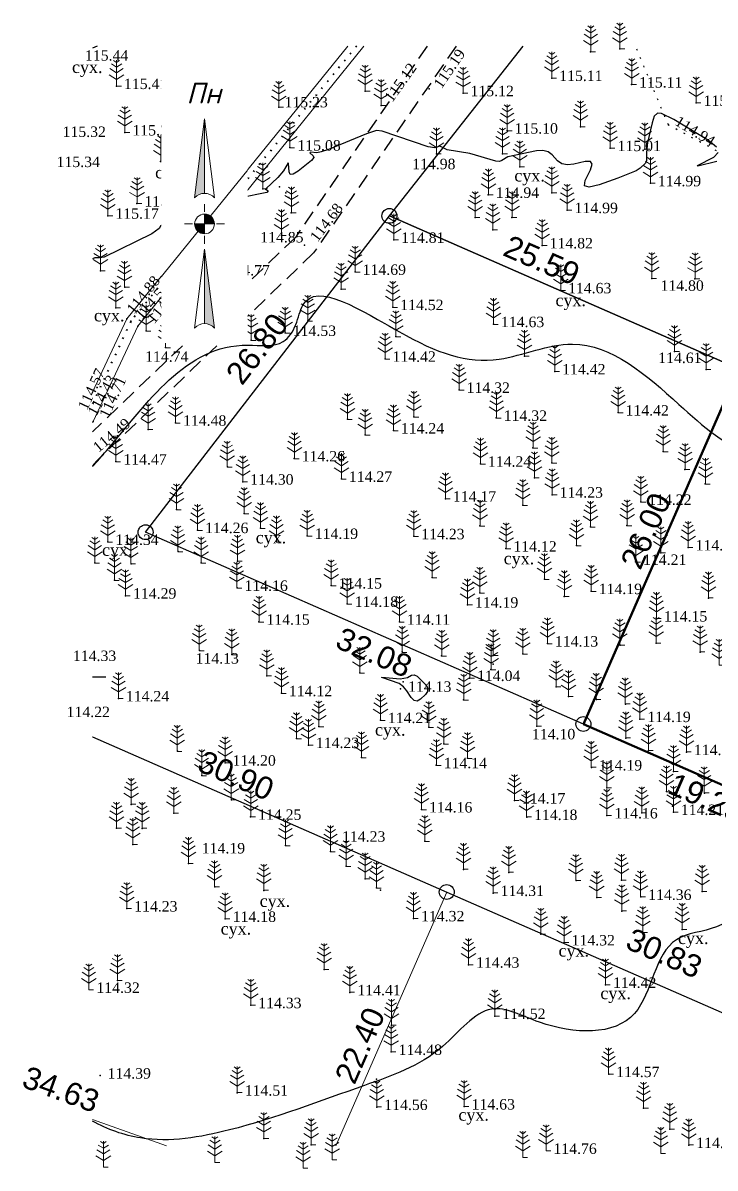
# Model space of a CAD drawing. Header units: millimetres. Extents: x 5405595.9 to 5405685.3, y 5524916.8 to 5524994.
# Drawn here: x 5405595.9 to 5405642.4, y 5524917 to 5524993.9 of the extents above; entities that cross this region are included whole.
import ezdxf
from ezdxf.enums import TextEntityAlignment as Align

# ---------------------------------------------------------------- set-up
doc = ezdxf.new("R2010")
doc.units = ezdxf.units.MM
doc.set_wipeout_variables(frame=1)
doc.linetypes.add('DASHEDX2', pattern=[1.5, 1, -0.5])
doc.linetypes.add('HIDDEN', pattern=[0.5, 0, -0.5])
for name, color, linetype, lineweight in [('#Лист (текст_ПН)', 250, 'Continuous', 0), ('#Штамп', 250, 'Continuous', 0), ('11900000', 1, 'Continuous', 30), ('Контур', 7, 'HIDDEN', 30), ('рельеф', 7, 'Continuous', 0), ('ТОЧКИ', 7, 'Continuous', 30)]:
    doc.layers.add(name, color=color, linetype=linetype, lineweight=lineweight)
for name, color, linetype in [('горизонтали', 42, 'Continuous'), ('дороги', 7, 'Continuous'), ('Ділянки_Межі', 10, 'Continuous'), ('надписи', 7, 'Continuous'), ('отметки', 7, 'Continuous'), ('промеры', 185, 'Continuous'), ('Растительность', 7, 'Continuous')]:
    doc.layers.add(name, color=color, linetype=linetype)
doc.styles.get("Standard").update_dxf_attribs({"font": 'arial.ttf'})
doc.styles.add('times', font='times.ttf')
doc.styles.add('Мой_Топо', font='isocpeui.ttf')
doc.linetypes.add('канава 0', pattern='A,0.9,0,["|",Standard,S=0.25,R=0,X=0,Y=0],0.1', length=1)

# ---------------------------------------------------------------- blocks, each defined once
blk = doc.blocks.new('A$C51FE15A3')
at = {"layer": 'Растительность', "color": 94, "lineweight": 0}
for points in [[(-0.201, 1.726), (0, 1.584), (0.201, 1.726)], [(0, 1.75), (0, 0), (0.319, 0)], [(-0.447, 1.172), (0, 0.895), (0.447, 1.172)], [(-0.343, 1.489), (0, 1.267), (0.343, 1.489)], [(-0.493, 0.753), (0, 0.444), (0.493, 0.753)]]:
    blk.add_lwpolyline(points, dxfattribs=at)
blk = doc.blocks.new('*U5')
at = {"color": 0}
for points in [[(-0.113, 0), (-0.109, -0.029), (-0.097, -0.056)], [(-0.113, 0), (-0.097, -0.056), (0, 0)], [(-0.097, -0.056), (0, -0.113), (0, 0)], [(-0.097, -0.056), (-0.08, -0.08), (-0.056, -0.097)], [(-0.097, -0.056), (-0.056, -0.097), (0, -0.113)], [(-0.056, -0.097), (-0.029, -0.109), (0, -0.113)]]:
    blk.add_solid(points, dxfattribs=at)
blk = doc.blocks.new('*U6')
at = {"color": 0}
for points in [[(0, 0), (0.097, 0.056), (0, 0.113)], [(0.097, 0.056), (0.029, 0.109), (0, 0.113)], [(0, 0), (0.113, 0), (0.097, 0.056)], [(0.097, 0.056), (0.056, 0.097), (0.029, 0.109)], [(0.097, 0.056), (0.08, 0.08), (0.056, 0.097)], [(0.113, 0), (0.109, 0.029), (0.097, 0.056)]]:
    blk.add_solid(points, dxfattribs=at)
blk = doc.blocks.new('*U7')
at = {"color": 0}
for points in [[(0, -1.136), (0.021, -1.138), (0, -0.288)], [(0.021, -1.138), (0.042, -1.142), (0, -0.288)], [(0.042, -1.142), (0.062, -1.15), (0, -0.288)], [(0.062, -1.15), (0.081, -1.16), (0, -0.288)], [(0.081, -1.16), (0.098, -1.173), (0, -0.288)], [(0.098, -1.173), (0.113, -1.188), (0, -0.288)]]:
    blk.add_solid(points, dxfattribs=at)
blk = doc.blocks.new('*U8')
at = {"color": 0}
for points in [[(-0.113, 0.297), (-0.098, 0.312), (0, 1.197)], [(-0.098, 0.312), (-0.081, 0.325), (0, 1.197)], [(-0.081, 0.325), (-0.062, 0.335), (0, 1.197)], [(-0.062, 0.335), (-0.042, 0.343), (0, 1.197)], [(-0.042, 0.343), (-0.021, 0.347), (0, 1.197)], [(-0.021, 0.347), (0, 0.349), (0, 1.197)]]:
    blk.add_solid(points, dxfattribs=at)
blk = doc.blocks.new('#Північ')
at = {"color": 7}
blk.add_wipeout([(-2.901, 10.635), (2.901, 10.635), (2.901, -7.981), (-2.901, -7.981)], dxfattribs=at).dxf.layer = '#Лист (текст_ПН)'
at = {"layer": '#Лист (текст_ПН)'}
for p, q in [((-0.663, 1.748), (0, 7.043)), ((0, 7.043), (0, 2.052)), ((0, 7.043), (0.663, 1.748)), ((0, 1.337), (0, 0.807)), ((-1.337, 0), (-0.807, 0)), ((-0.662, 0), (0.662, 0)), ((0, 0.662), (0, -0.662)), ((1.337, 0), (0.807, 0)), ((0, -1.337), (0, -0.807)), ((-0.663, -6.99), (0, -1.695)), ((0, -1.695), (0.663, -6.99)), ((0, -1.695), (0, -6.686))]:
    blk.add_line(p, q, dxfattribs=at)
at = {"layer": '#Лист (текст_ПН)', "flags": 128}
for points in [[(0, 7.043), (-0.663, 1.748, -0.218585), (0, 2.052)], [(0, 0), (-0.662, 0, 0.414214), (0, -0.662)]]:
    blk.add_lwpolyline(points, format="xyb", close=True, dxfattribs=at)
at = {"layer": '#Лист (текст_ПН)'}
blk.add_circle((0, 0), 0.662, dxfattribs=at)
for centre in [(0, 1.178), (0, -7.56)]:
    blk.add_arc(centre, 0.874, 40.67981, 139.32019, dxfattribs=at)
at = {"layer": '#Лист (текст_ПН)', "xscale": 5.883850111352785, "yscale": 5.883850111352785, "zscale": 5.883850111352785}
for name in ['*U8', '*U5', '*U6', '*U7']:
    blk.add_blockref(name, (0, 0), dxfattribs=at)
at = {"layer": '#Лист (текст_ПН)', "style": 'Мой_Топо'}
blk.add_text('Пн', height=1.4, dxfattribs=at).set_placement((-1.217, 8.077))

msp = doc.modelspace()

# ---------------------------------------------------------------- linework, layer by layer
at = {"layer": '11900000', "color": 7}
msp.add_polyline3d([(5405600.604, 5524950, 0), (5405601.5, 5524950, 0)], dxfattribs=at)
msp.add_polyline3d([(5405600.604, 5524950, 0), (5405601.5, 5524950, 0)], dxfattribs=at)
at = {"layer": 'горизонтали', "color": 32}
for points in [[(5405600.927, 5524992.289, 115.5), (5405600.604, 5524992.153, 115.5)], [(5405642.477, 5524985.512, 115), (5405641.937, 5524985.952, 115), (5405639.627, 5524987.372, 115), (5405638.797, 5524987.782, 115), (5405638.527, 5524987.802, 115), (5405638.307, 5524987.592, 115), (5405638.157, 5524987.152, 115), (5405637.857, 5524985.822, 115), (5405637.787, 5524985.162, 115), (5405637.787, 5524984.632, 115), (5405637.717, 5524984.452, 115), (5405637.357, 5524984.102, 115), (5405637.087, 5524983.932, 115), (5405635.857, 5524983.442, 115), (5405634.597, 5524982.992, 115), (5405633.927, 5524982.822, 115), (5405633.627, 5524982.912, 115), (5405633.677, 5524983.272, 115), (5405634.037, 5524983.992, 115), (5405634.147, 5524984.382, 115), (5405634.017, 5524984.562, 115), (5405633.657, 5524984.552, 115), (5405632.917, 5524984.372, 115), (5405632.477, 5524984.322, 115), (5405632.107, 5524984.402, 115), (5405631.817, 5524984.602, 115), (5405631.457, 5524985.002, 115), (5405631.177, 5524985.212, 115), (5405630.817, 5524985.292, 115), (5405630.397, 5524985.262, 115), (5405628.477, 5524984.862, 115), (5405628.077, 5524984.612, 115), (5405627.927, 5524984.562, 115), (5405627.667, 5524984.582, 115), (5405625.917, 5524985.082, 115), (5405624.407, 5524985.342, 115), (5405623.907, 5524985.572, 115), (5405623.587, 5524985.462, 115), (5405623.137, 5524985.532, 115), (5405620.037, 5524986.582, 115), (5405619.667, 5524986.632, 115), (5405618.997, 5524986.412, 115), (5405616.437, 5524985.352, 115), (5405615.947, 5524985.192, 115), (5405615.657, 5524985.142, 115), (5405615.227, 5524985.172, 115), (5405615.197, 5524985.132, 115), (5405615.417, 5524984.932, 115), (5405615.447, 5524984.812, 115), (5405615.307, 5524984.622, 115), (5405614.397, 5524983.912, 115), (5405614.067, 5524983.702, 115), (5405613.867, 5524983.682, 115), (5405613.797, 5524983.852, 115), (5405613.767, 5524984.422, 115), (5405613.727, 5524984.462, 115), (5405613.427, 5524983.932, 115), (5405613.047, 5524983.492, 115), (5405612.247, 5524982.732, 115), (5405612.187, 5524982.692, 115), (5405612.397, 5524982.582, 115), (5405612.307, 5524982.472, 115), (5405610.535, 5524982.118, 115)], [(5405642.507, 5524984.562, 115), (5405641.237, 5524984.232, 115), (5405641.207, 5524984.282, 115), (5405642.297, 5524984.852, 115), (5405642.597, 5524985.152, 115)], [(5405609.286, 5524981.868, 115), (5405608.257, 5524981.662, 115), (5405608.057, 5524981.552, 115), (5405607.537, 5524981.382, 115), (5405605.657, 5524980.542, 115), (5405605.177, 5524980.222, 115), (5405605.087, 5524980.062, 115), (5405604.587, 5524979.712, 115), (5405601.377, 5524978.132, 115), (5405601.077, 5524978.082, 115), (5405600.757, 5524978.092, 115), (5405600.604, 5524978.02, 115)]]:
    msp.add_polyline3d(points, dxfattribs=at)
msp.add_polyline3d([(5405622.617, 5524948.482, 114), (5405622.397, 5524948.362, 114), (5405622.187, 5524948.402, 114), (5405621.987, 5524948.612, 114), (5405621.697, 5524949.062, 114), (5405621.467, 5524949.322, 114), (5405621.177, 5524949.532, 114), (5405620.017, 5524949.942, 114), (5405620.027, 5524949.972, 114), (5405621.247, 5524949.862, 114), (5405621.747, 5524949.952, 114), (5405622.017, 5524950.092, 114), (5405622.197, 5524950.122, 114), (5405622.397, 5524950.042, 114), (5405622.947, 5524949.482, 114), (5405623.097, 5524949.242, 114), (5405623.097, 5524949.012, 114), (5405622.947, 5524948.802, 114), (5405622.617, 5524948.482, 114)], close=True, dxfattribs=at)
msp.add_open_spline([(5405600.604, 5524964.089), (5405600.916, 5524964.433), (5405604.015, 5524967.931), (5405607.371, 5524973.038), (5405613.309, 5524971.987), (5405614.328, 5524973.57), (5405615.002, 5524976.995), (5405621.886, 5524972.4), (5405627.095, 5524970.45), (5405634.017, 5524973.585), (5405639.554, 5524968.65), (5405644.076, 5524964.515), (5405650.202, 5524964.634), (5405652.744, 5524957.477), (5405657.638, 5524954.587), (5405662.753, 5524952.886), (5405662.102, 5524949.951), (5405661.607, 5524946.052), (5405656.166, 5524944.905), (5405653.211, 5524941.03), (5405652.017, 5524936.245), (5405646.321, 5524937.362), (5405643.86, 5524932.976), (5405638.381, 5524932.732), (5405638.048, 5524925.787), (5405631.475, 5524926.077), (5405627.008, 5524928.61), (5405623.809, 5524924.256), (5405617.701, 5524922.243), (5405611.057, 5524919.668), (5405604.668, 5524918.546), (5405601.604, 5524919.631), (5405600.604, 5524920.198)], degree=3, knots=[792.65594, 792.65594, 792.65594, 792.65594, 793.976328, 805.82926, 808.224069, 809.629388, 811.023069, 817.717516, 824.697693, 829.706044, 837.921411, 844.116267, 847.912489, 854.451188, 863.209597, 865.692003, 868.370851, 870.767732, 877.245455, 881.607053, 885.661514, 889.520415, 895.583001, 898.406187, 904.085367, 910.48747, 913.839474, 917.961004, 923.821409, 933.371758, 939.353154, 942.737651, 942.737651, 942.737651, 942.737651], dxfattribs=at)
at = {"layer": 'дороги', "color": 7, "linetype": 'DASHEDX2', "elevation": 115.341}
for points in [[(5405623.058, 5524992.289), (5405614.216, 5524979.46), (5405600.604, 5524966.424)], [(5405625.002, 5524992.289), (5405615.44, 5524978.418), (5405600.861, 5524964.455), (5405600.604, 5524964.137)]]:
    msp.add_lwpolyline(points, dxfattribs=at)
at = {"layer": 'Ділянки_Межі'}
for points in [[(5405659.361, 5524992.289), (5405660.622, 5524991.737), (5405650.195, 5524967.92), (5405643.976, 5524970.643), (5405620.532, 5524980.907)], [(5405620.532, 5524980.907), (5405629.515, 5524992.289)]]:
    msp.add_lwpolyline(points, dxfattribs=at)
msp.add_lwpolyline([(5405604.164, 5524959.69), (5405620.532, 5524980.907), (5405643.976, 5524970.643), (5405633.549, 5524946.825)], close=True, dxfattribs=at)
at = {"layer": 'Ділянки_Межі', "lineweight": 50}
msp.add_lwpolyline([(5405633.549, 5524946.825), (5405643.976, 5524970.643), (5405650.195, 5524967.92), (5405661.61, 5524962.923), (5405651.182, 5524939.105)], close=True, dxfattribs=at)
at = {"layer": 'Ділянки_Межі', "lineweight": 0}
for points in [[(5405600.604, 5524945.966), (5405624.379, 5524935.557), (5405616.927, 5524918.537)], [(5405616.927, 5524918.537), (5405624.379, 5524935.557), (5405652.622, 5524923.203), (5405650.577, 5524918.537)], [(5405600.604, 5524920.307), (5405605.579, 5524918.537)], [(5405605.579, 5524918.537), (5405600.604, 5524920.307)]]:
    msp.add_lwpolyline(points, dxfattribs=at)
at = {"layer": 'Ділянки_Межі', "lineweight": 25}
msp.add_lwpolyline([(5405600.604, 5524945.966), (5405624.379, 5524935.557), (5405652.622, 5524923.203), (5405663.271, 5524918.537)], dxfattribs=at)
at = {"layer": 'Контур', "color": 7, "linetype": 'HIDDEN', "elevation": 115.325}
msp.add_lwpolyline([(5405666.297, 5524992.289), (5405666.325, 5524991.499), (5405667.93, 5524985.661), (5405667.205, 5524981.396), (5405660.985, 5524977.927), (5405652.094, 5524978.885), (5405647.248, 5524982.721), (5405639.251, 5524987.005), (5405637.046, 5524992.289)], dxfattribs=at)
at = {"layer": 'отметки', "color": 7}
for p in [(5405634.033, 5524991.917, 115.12), (5405636, 5524992.101, 115.206), (5405602.215, 5524989.613, 115.413), (5405623.2, 5524989.425, 115.195), (5405631.427, 5524990.153, 115.114), (5405636.786, 5524989.71, 115.108), (5405618.904, 5524989.273, 115.188), (5405625.473, 5524989.133, 115.12), (5405613.112, 5524988.192, 115.228), (5405619.971, 5524988.313, 115.121), (5405641.118, 5524988.481, 115.193), (5405602.784, 5524986.501, 115.28), (5405628.432, 5524986.623, 115.103), (5405633.347, 5524986.885, 115.06), (5405639.251, 5524987.005, 114.937), (5405607.384, 5524984.891, 115.176), (5405613.854, 5524985.484, 115.081), (5405623.688, 5524985.065, 114.981), (5405628.125, 5524985.077, 115.016), (5405635.345, 5524985.45, 115.013), (5405637.674, 5524985.388, 115.004), (5405605.177, 5524984.545, 115.177), (5405629.279, 5524984.203, 114.951), (5405612.036, 5524982.724, 115.015), (5405613.154, 5524982.855, 114.95), (5405638.043, 5524983.09, 114.994), (5405603.589, 5524981.73, 115.105), (5405608.214, 5524981.95, 115.014), (5405613.572, 5524982.448, 114.796), (5405613.773, 5524982.142, 114.948), (5405627.168, 5524982.313, 114.943), (5405631.439, 5524982.455, 114.961), (5405613.946, 5524981.112, 114.92), (5405632.456, 5524981.289, 114.995), (5405601.641, 5524980.914, 115.166), (5405626.276, 5524980.794, 114.876), (5405628.751, 5524980.809, 114.884), (5405606.433, 5524979.46, 114.928), (5405613.296, 5524979.594, 114.846), (5405627.463, 5524979.979, 114.87), (5405614.828, 5524978.939, 114.679), (5405620.816, 5524979.298, 114.807), (5405630.784, 5524978.926, 114.818), (5405607.44, 5524978.505, 114.894), (5405601.142, 5524977.226, 114.951), (5405609.097, 5524977.112, 114.767), (5405618.234, 5524977.148, 114.688), (5405638.134, 5524976.716, 114.799), (5405641.032, 5524976.686, 114.796), (5405602.763, 5524976.128, 114.832), (5405617.285, 5524976.002, 114.603), (5405632.019, 5524975.912, 114.629), (5405602.161, 5524974.738, 114.91), (5405620.755, 5524974.787, 114.523), (5405602.908, 5524974.002, 114.878), (5405603.182, 5524973.84, 114.54), (5405603.64, 5524973.505, 114.833), (5405615.06, 5524973.862, 114.459), (5405627.516, 5524973.644, 114.625), (5405604.201, 5524973.192, 114.806), (5405611.251, 5524972.57, 114.583), (5405613.544, 5524973.052, 114.528), (5405620.963, 5524972.812, 114.477), (5405605.511, 5524972.07, 114.735), (5405639.66, 5524971.804, 114.61), (5405620.236, 5524971.319, 114.421), (5405629.594, 5524971.504, 114.467), (5405631.621, 5524970.472, 114.421), (5405641.787, 5524970.604, 114.549), (5405625.21, 5524969.236, 114.324), (5405600.654, 5524967.12, 114.708), (5405617.708, 5524967.263, 114.231), (5405622.172, 5524967.437, 114.252), (5405627.702, 5524967.356, 114.321), (5405635.877, 5524967.713, 114.418), (5405604.332, 5524966.577, 114.569), (5405606.179, 5524967.028, 114.477), (5405620.796, 5524966.508, 114.242), (5405618.912, 5524966.214, 114.224), (5405630.164, 5524965.349, 114.302), (5405638.904, 5524965.098, 114.394), (5405602.174, 5524964.423, 114.473), (5405609.654, 5524964.067, 114.32), (5405614.147, 5524964.638, 114.262), (5405626.64, 5524964.283, 114.242), (5405631.43, 5524964.337, 114.307), (5405630.257, 5524963.344, 114.213), (5405640.362, 5524963.9, 114.377), (5405610.688, 5524963.079, 114.299), (5405617.309, 5524963.268, 114.269), (5405641.731, 5524962.925, 114.36), (5405624.288, 5524961.939, 114.168), (5405631.453, 5524962.208, 114.227), (5405606.241, 5524961.209, 114.335), (5405629.474, 5524961.5, 114.219), (5405637.399, 5524961.722, 114.221), (5405610.786, 5524960.948, 114.252), (5405607.66, 5524959.828, 114.262), (5405611.88, 5524959.954, 114.236), (5405615.021, 5524959.44, 114.192), (5405626.608, 5524960.123, 114.131), (5405634.018, 5524960.041, 114.241), (5405636.474, 5524960.133, 114.212), (5405601.637, 5524959.035, 114.339), (5405612.95, 5524959.049, 114.22), (5405622.167, 5524959.418, 114.234), (5405633.077, 5524958.801, 114.196), (5405640.581, 5524958.666, 114.343), (5405606.345, 5524958.39, 114.275), (5405628.349, 5524958.587, 114.118), (5405638.749, 5524958.3, 114.226), (5405600.763, 5524957.634, 114.327), (5405603.189, 5524957.573, 114.281), (5405607.895, 5524957.639, 114.26), (5405610.335, 5524957.756, 114.199), (5405637.052, 5524957.697, 114.205), (5405602.085, 5524956.47, 114.323), (5405623.396, 5524956.656, 114.188), (5405630.935, 5524956.537, 114.167), (5405610.303, 5524955.953, 114.161), (5405616.624, 5524956.109, 114.15), (5405626.597, 5524955.619, 114.157), (5405634.077, 5524955.738, 114.187), (5405602.826, 5524955.432, 114.289), (5405617.703, 5524954.876, 114.181), (5405625.772, 5524954.828, 114.193), (5405632.266, 5524955.385, 114.159), (5405641.942, 5524955.271, 114.281), (5405611.777, 5524953.684, 114.152), (5405621.201, 5524953.68, 114.113), (5405638.458, 5524953.901, 114.154), (5405631.135, 5524952.218, 114.13), (5405636.006, 5524952.109, 114.174), (5405638.435, 5524952.243, 114.191), (5405607.773, 5524951.746, 114.132), (5405609.949, 5524951.494, 113.996), (5405621.391, 5524951.656, 114.051), (5405624.033, 5524951.4, 114.132), (5405627.491, 5524951.431, 114.126), (5405629.475, 5524951.524, 114.169), (5405641.382, 5524951.654, 114.264), (5405618.546, 5524950.26, 114.041), (5405627.343, 5524950.474, 114.111), (5405627.498, 5524950.847, 113.887), (5405612.298, 5524950.064, 114.175), (5405621.447, 5524949.658, 113.937), (5405621.57, 5524950.196, 114.144), (5405625.913, 5524949.911, 114.039), (5405613.28, 5524948.889, 114.118), (5405621.284, 5524949.187, 114.13), (5405631.727, 5524949.311, 114.224), (5405602.341, 5524948.54, 114.238), (5405625.512, 5524948.443, 114.077), (5405632.554, 5524948.666, 114.215), (5405634.418, 5524948.475, 114.173), (5405636.366, 5524948.164, 114.166), (5405637.345, 5524947.156, 114.187), (5405615.8, 5524946.657, 114.119), (5405619.926, 5524947.084, 114.209), (5405623.179, 5524946.612, 114.066), (5405630.431, 5524946.679, 114.105), (5405614.301, 5524945.853, 114.164), (5405636.393, 5524945.879, 114.141), (5405606.297, 5524945.008, 114.212), (5405615.096, 5524945.411, 114.232), (5405624.179, 5524945.491, 114.074), (5405637.918, 5524945.042, 114.26), (5405640.463, 5524944.937, 114.21), (5405609.498, 5524944.231, 114.198), (5405618.66, 5524944.573, 114.094), (5405625.768, 5524944.524, 114.147), (5405607.937, 5524943.375, 114.265), (5405623.673, 5524944.056, 114.14), (5405634.086, 5524943.91, 114.193), (5405639.6, 5524943.631, 114.273), (5405635.122, 5524942.536, 114.168), (5405639.123, 5524942.298, 114.123), (5405641.667, 5524942.198, 114.319), (5405603.207, 5524941.437, 114.213), (5405609.923, 5524941.74, 114.196), (5405622.691, 5524941.092, 114.161), (5405628.929, 5524941.688, 114.17), (5405639.539, 5524941.308, 114.042), (5405606.063, 5524940.85, 114.214), (5405611.218, 5524940.599, 114.253), (5405629.742, 5524940.585, 114.18), (5405635.129, 5524940.691, 114.16), (5405637.464, 5524940.857, 114.108), (5405639.586, 5524940.923, 114.212), (5405602.223, 5524939.84, 114.174), (5405603.937, 5524939.825, 114.172), (5405603.303, 5524938.749, 114.136), (5405622.906, 5524938.959, 114.213), (5405613.564, 5524938.666, 114.239), (5405616.565, 5524938.277, 114.232), (5405607.045, 5524937.475, 114.194), (5405617.627, 5524937.282, 114.248), (5405618.9, 5524936.45, 114.285), (5405625.509, 5524937.073, 114.235), (5405628.542, 5524936.873, 114.259), (5405608.811, 5524935.91, 114.211), (5405612.103, 5524935.67, 114.208), (5405619.664, 5524935.827, 114.28), (5405619.93, 5524935.686, 114.25), (5405633.054, 5524936.323, 114.338), (5405636.102, 5524936.343, 114.277), (5405627.492, 5524935.489, 114.31), (5405634.448, 5524935.194, 114.253), (5405637.397, 5524935.227, 114.358), (5405641.521, 5524935.593, 114.294), (5405602.902, 5524934.448, 114.235), (5405636.135, 5524934.282, 114.369), (5405609.515, 5524933.754, 114.177), (5405622.155, 5524933.789, 114.318), (5405630.692, 5524932.722, 114.385), (5405637.537, 5524932.832, 114.441), (5405640.184, 5524933.048, 114.493), (5405632.257, 5524932.175, 114.317), (5405616.16, 5524930.352, 114.352), (5405625.845, 5524930.679, 114.432), (5405602.272, 5524929.618, 114.378), (5405617.88, 5524928.827, 114.408), (5405635.037, 5524929.327, 114.42), (5405611.226, 5524927.965, 114.335), (5405627.603, 5524927.238, 114.518), (5405620.664, 5524926.628, 114.462), (5405620.649, 5524924.827, 114.478), (5405635.247, 5524923.342, 114.572), (5405601.116, 5524923.241, 114.387), (5405619.654, 5524923.001, 114.506), (5405610.32, 5524922.099, 114.506), (5405619.689, 5524921.135, 114.561), (5405625.547, 5524921.168, 114.635), (5405637.589, 5524921.055, 114.732), (5405639.345, 5524919.649, 114.745), (5405612.113, 5524919.018, 114.6), (5405615.271, 5524918.606, 114.606), (5405640.621, 5524918.585, 114.753)]:
    msp.add_point(p, dxfattribs=at)
at = {"layer": 'рельеф', "color": 7, "linetype": 'канава 0', "elevation": 115.42}
msp.add_lwpolyline([(5405600.604, 5524967.053), (5405600.65, 5524967.11), (5405603.64, 5524973.5), (5405618.82, 5524992.289)], dxfattribs=at)
at = {"layer": 'рельеф', "color": 7, "linetype": 'HIDDEN', "lineweight": 40, "elevation": 115.3}
msp.add_lwpolyline([(5405618.311, 5524992.289), (5405603.17, 5524973.83), (5405600.604, 5524968.3)], dxfattribs=at)
at = {"layer": 'ТОЧКИ'}
for centre in [(5405620.532, 5524980.907), (5405604.164, 5524959.69), (5405633.549, 5524946.825), (5405624.379, 5524935.557)]:
    msp.add_circle(centre, 0.5, dxfattribs=at)

# ---------------------------------------------------------------- block references
at = {"layer": 'Растительность', "color": 7}
for p in [(5405634.04, 5524991.92, 115.12), (5405636, 5524992.1, 115.21), (5405631.43, 5524990.15, 115.11), (5405602.22, 5524989.61, 115.41), (5405618.91, 5524989.27, 115.19), (5405636.79, 5524989.71, 115.11), (5405625.48, 5524989.13, 115.12), (5405641.12, 5524988.48, 115.19), (5405613.11, 5524988.19, 115.23), (5405619.97, 5524988.31, 115.12), (5405633.35, 5524986.88, 115.06), (5405602.78, 5524986.5, 115.28), (5405628.44, 5524986.62, 115.1), (5405613.85, 5524985.48, 115.08), (5405635.35, 5524985.45, 115.01), (5405637.68, 5524985.39, 115), (5405607.38, 5524984.89, 115.18), (5405623.69, 5524985.06, 114.98), (5405628.13, 5524985.07, 115.02), (5405605.18, 5524984.54, 115.18), (5405629.28, 5524984.2, 114.95), (5405638.05, 5524983.09, 114.99), (5405612.03, 5524982.72, 115.01), (5405627.17, 5524982.31, 114.94), (5405631.44, 5524982.45, 114.96), (5405603.59, 5524981.73, 115.1), (5405608.21, 5524981.94, 115.01), (5405601.64, 5524980.91, 115.17), (5405613.95, 5524981.1, 114.92), (5405626.28, 5524980.79, 114.88), (5405628.76, 5524980.8, 114.88), (5405632.46, 5524981.29, 114.99), (5405627.47, 5524979.97, 114.87), (5405606.43, 5524979.45, 114.93), (5405613.29, 5524979.58, 114.85), (5405620.82, 5524979.29, 114.81), (5405607.44, 5524978.5, 114.89), (5405630.79, 5524978.92, 114.82), (5405601.14, 5524977.22, 114.95), (5405609.09, 5524977.1, 114.77), (5405618.24, 5524977.13, 114.69), (5405602.76, 5524976.12, 114.83), (5405638.14, 5524976.71, 114.8), (5405641.04, 5524976.68, 114.8), (5405617.29, 5524975.99, 114.6), (5405632.03, 5524975.9, 114.63), (5405602.16, 5524974.73, 114.91), (5405620.76, 5524974.77, 114.52), (5405615.06, 5524973.84, 114.46), (5405604.2, 5524973.18, 114.81), (5405627.52, 5524973.63, 114.62), (5405611.25, 5524972.55, 114.58), (5405613.54, 5524973.03, 114.53), (5405620.97, 5524972.79, 114.48), (5405605.51, 5524972.06, 114.74), (5405639.67, 5524971.8, 114.61), (5405620.24, 5524971.3, 114.42), (5405629.6, 5524971.49, 114.47), (5405631.63, 5524970.46, 114.42), (5405641.79, 5524970.6, 114.55), (5405625.22, 5524969.22, 114.32), (5405635.89, 5524967.7, 114.42), (5405606.17, 5524967.01, 114.48), (5405617.71, 5524967.24, 114.23), (5405622.18, 5524967.41, 114.25), (5405627.71, 5524967.34, 114.32), (5405604.33, 5524966.57, 114.57), (5405618.91, 5524966.19, 114.22), (5405620.8, 5524966.48, 114.24), (5405614.15, 5524964.62, 114.26), (5405630.17, 5524965.33, 114.3), (5405638.91, 5524965.09, 114.39), (5405602.17, 5524964.41, 114.47), (5405609.65, 5524964.05, 114.32), (5405626.65, 5524964.26, 114.24), (5405631.44, 5524964.32, 114.31), (5405640.37, 5524963.89, 114.38), (5405610.69, 5524963.06, 114.3), (5405617.31, 5524963.25, 114.27), (5405630.26, 5524963.33, 114.21), (5405641.74, 5524962.91, 114.36), (5405624.29, 5524961.92, 114.17), (5405631.46, 5524962.19, 114.23), (5405637.41, 5524961.71, 114.22), (5405606.24, 5524961.19, 114.33), (5405610.78, 5524960.93, 114.25), (5405629.48, 5524961.48, 114.22), (5405626.61, 5524960.1, 114.13), (5405634.03, 5524960.02, 114.24), (5405636.48, 5524960.12, 114.21), (5405607.66, 5524959.81, 114.26), (5405611.88, 5524959.93, 114.24), (5405615.02, 5524959.42, 114.19), (5405622.17, 5524959.4, 114.23), (5405601.63, 5524959.02, 114.34), (5405612.95, 5524959.03, 114.22), (5405628.36, 5524958.57, 114.12), (5405633.08, 5524958.78, 114.19), (5405640.58, 5524958.67, 114.34), (5405606.34, 5524958.37, 114.27), (5405610.33, 5524957.74, 114.2), (5405638.75, 5524958.31, 114.23), (5405600.76, 5524957.62, 114.33), (5405603.18, 5524957.56, 114.28), (5405607.89, 5524957.62, 114.26), (5405637.06, 5524957.68, 114.2), (5405602.08, 5524956.46, 114.32), (5405623.4, 5524956.64, 114.19), (5405630.94, 5524956.52, 114.17), (5405602.82, 5524955.42, 114.29), (5405610.3, 5524955.93, 114.16), (5405616.63, 5524956.09, 114.15), (5405626.6, 5524955.6, 114.16), (5405634.08, 5524955.72, 114.19), (5405617.7, 5524954.86, 114.18), (5405625.78, 5524954.81, 114.19), (5405632.27, 5524955.37, 114.16), (5405641.94, 5524955.28, 114.28), (5405638.45, 5524953.91, 114.15), (5405611.78, 5524953.66, 114.15), (5405621.2, 5524953.66, 114.11), (5405607.77, 5524951.73, 114.13), (5405621.39, 5524951.63, 114.05), (5405631.14, 5524952.2, 114.13), (5405636, 5524952.12, 114.17), (5405638.43, 5524952.25, 114.19), (5405641.38, 5524951.66, 114.26), (5405609.95, 5524951.47, 113.99), (5405624.04, 5524951.38, 114.13), (5405627.5, 5524951.41, 114.13), (5405629.48, 5524951.51, 114.17), (5405642.66, 5524950.77, 114.26), (5405612.3, 5524950.05, 114.17), (5405618.55, 5524950.24, 114.04), (5405627.35, 5524950.46, 114.11), (5405625.92, 5524949.89, 114.04), (5405631.72, 5524949.32, 114.22), (5405602.34, 5524948.53, 114.24), (5405613.28, 5524948.87, 114.12), (5405632.55, 5524948.67, 114.21), (5405634.41, 5524948.48, 114.17), (5405625.52, 5524948.42, 114.08), (5405636.36, 5524948.17, 114.17), (5405619.93, 5524947.07, 114.21), (5405637.34, 5524947.16, 114.19), (5405615.8, 5524946.64, 114.12), (5405623.18, 5524946.59, 114.07), (5405630.42, 5524946.69, 114.1), (5405614.3, 5524945.84, 114.16), (5405615.1, 5524945.4, 114.23), (5405624.18, 5524945.47, 114.07), (5405636.39, 5524945.89, 114.14), (5405606.29, 5524944.99, 114.21), (5405637.91, 5524945.05, 114.26), (5405640.46, 5524944.95, 114.21), (5405609.5, 5524944.22, 114.2), (5405618.66, 5524944.56, 114.09), (5405623.68, 5524944.04, 114.14), (5405625.77, 5524944.51, 114.15), (5405634.08, 5524943.92, 114.19), (5405607.94, 5524943.36, 114.26), (5405639.6, 5524943.64, 114.27), (5405635.12, 5524942.55, 114.17), (5405609.92, 5524941.73, 114.2), (5405628.92, 5524941.7, 114.17), (5405639.13, 5524942.28, 114.12), (5405641.66, 5524942.21, 114.32), (5405603.2, 5524941.44, 114.21), (5405606.06, 5524940.85, 114.21), (5405622.69, 5524941.08, 114.16), (5405637.46, 5524940.87, 114.11), (5405639.59, 5524940.91, 114.21), (5405611.22, 5524940.59, 114.25), (5405629.74, 5524940.59, 114.18), (5405635.12, 5524940.7, 114.16), (5405602.22, 5524939.84, 114.17), (5405603.93, 5524939.83, 114.17), (5405603.3, 5524938.75, 114.14), (5405613.56, 5524938.65, 114.24), (5405622.91, 5524938.95, 114.21), (5405616.57, 5524938.26, 114.23), (5405607.04, 5524937.48, 114.19), (5405617.63, 5524937.27, 114.25), (5405625.5, 5524937.08, 114.23), (5405618.9, 5524936.44, 114.28), (5405628.54, 5524936.88, 114.26), (5405633.05, 5524936.33, 114.34), (5405636.1, 5524936.35, 114.28), (5405608.8, 5524935.91, 114.21), (5405612.1, 5524935.68, 114.21), (5405619.66, 5524935.82, 114.28), (5405627.49, 5524935.5, 114.31), (5405641.52, 5524935.6, 114.29), (5405634.44, 5524935.2, 114.25), (5405637.39, 5524935.23, 114.36), (5405602.9, 5524934.45, 114.23), (5405636.13, 5524934.29, 114.37), (5405609.51, 5524933.76, 114.18), (5405622.15, 5524933.79, 114.32), (5405630.69, 5524932.73, 114.38), (5405637.53, 5524932.84, 114.44), (5405640.18, 5524933.05, 114.49), (5405632.25, 5524932.18, 114.32), (5405616.15, 5524930.36, 114.35), (5405625.84, 5524930.68, 114.43), (5405602.27, 5524929.62, 114.38), (5405635.03, 5524929.33, 114.42), (5405600.36, 5524929, 114.32), (5405617.87, 5524928.83, 114.41), (5405611.22, 5524927.97, 114.33), (5405627.6, 5524927.24, 114.52), (5405620.66, 5524926.63, 114.46), (5405620.64, 5524924.83, 114.48), (5405635.24, 5524923.35, 114.57), (5405610.32, 5524922.1, 114.51), (5405619.68, 5524921.14, 114.56), (5405625.54, 5524921.17, 114.63), (5405637.59, 5524921.06, 114.73), (5405639.34, 5524919.65, 114.75), (5405612.11, 5524919.02, 114.6), (5405615.27, 5524918.61, 114.61), (5405640.62, 5524918.59, 114.75), (5405629.48, 5524917.76, 114.69), (5405631.04, 5524918.2, 114.76), (5405638.74, 5524918.03, 114.8), (5405601.33, 5524917.1, 114.65), (5405608.82, 5524917.42, 114.49), (5405614.74, 5524917.04, 114.71), (5405616.68, 5524917.59, 114.6)]:
    msp.add_blockref('A$C51FE15A3', p, dxfattribs=at)

# ---------------------------------------------------------------- texts
at = {"layer": 'надписи', "color": 7, "style": 'times'}
for p in [(5405599.227, 5524991.29, 111.861), (5405607.125, 5524984.754, 111.861), (5405604.805, 5524984.221, 111.861), (5405628.914, 5524984.013, 111.861), (5405631.675, 5524975.65, 111.861), (5405600.7, 5524974.63, 111.861), (5405611.557, 5524959.74, 111.861), (5405601.241, 5524958.907, 111.861), (5405628.202, 5524958.335, 111.861), (5405619.561, 5524946.843, 111.861), (5405611.821, 5524935.359, 111.861), (5405609.204, 5524933.5, 111.861), (5405639.899, 5524932.868, 111.861), (5405631.882, 5524932.027, 111.861), (5405634.689, 5524929.17, 111.861), (5405625.161, 5524921.02, 111.861)]:
    msp.add_text('сух.', height=0.8, dxfattribs=at).set_placement(p, align=Align.TOP_LEFT)
at = {"layer": 'отметки', "color": 7, "style": 'times'}
for s, p in [('115.44', (5405600.098, 5524992.018, 115.439)), ('115.11', (5405631.927, 5524990.653, 115.114)), ('115.11', (5405637.286, 5524990.21, 115.108)), ('115.41', (5405602.715, 5524990.113, 115.413)), ('115.12', (5405625.973, 5524989.633, 115.12)), ('115.23', (5405613.49, 5524988.886, 115.23)), ('115.19', (5405641.618, 5524988.981, 115.193)), ('115.10', (5405628.932, 5524987.123, 115.103)), ('115.32', (5405598.595, 5524986.901, 115.316)), ('115.28', (5405603.284, 5524987.001, 115.28)), ('115.08', (5405614.354, 5524985.984, 115.081)), ('115.01', (5405635.845, 5524985.95, 115.013)), ('115.34', (5405598.192, 5524984.88, 115.338)), ('115.18', (5405607.884, 5524985.391, 115.176)), ('114.98', (5405622.055, 5524984.738, 114.981)), ('114.99', (5405638.543, 5524983.59, 114.994)), ('114.94', (5405627.668, 5524982.813, 114.943)), ('115.10', (5405604.089, 5524982.23, 115.105)), ('114.99', (5405632.956, 5524981.789, 114.995)), ('115.17', (5405602.141, 5524981.414, 115.166)), ('114.85', (5405611.86, 5524979.826, 114.846)), ('114.81', (5405621.316, 5524979.798, 114.807)), ('114.82', (5405631.284, 5524979.426, 114.818)), ('114.77', (5405609.597, 5524977.612, 114.767)), ('114.69', (5405618.734, 5524977.648, 114.688)), ('114.63', (5405632.519, 5524976.412, 114.629)), ('114.80', (5405638.722, 5524976.58, 114.796)), ('114.52', (5405621.255, 5524975.287, 114.523)), ('114.63', (5405628.016, 5524974.144, 114.625)), ('114.53', (5405614.044, 5524973.552, 114.528)), ('114.74', (5405604.135, 5524971.823, 114.735)), ('114.42', (5405620.736, 5524971.819, 114.421)), ('114.61', (5405638.57, 5524971.738, 114.61)), ('114.42', (5405632.121, 5524970.972, 114.421)), ('114.32', (5405625.71, 5524969.736, 114.324)), ('114.42', (5405636.377, 5524968.213, 114.418)), ('114.48', (5405606.679, 5524967.528, 114.477)), ('114.32', (5405628.202, 5524967.856, 114.321)), ('114.24', (5405621.296, 5524967.008, 114.242)), ('114.47', (5405602.674, 5524964.923, 114.473)), ('114.26', (5405614.647, 5524965.138, 114.262)), ('114.24', (5405627.14, 5524964.783, 114.242)), ('114.30', (5405611.188, 5524963.579, 114.299)), ('114.27', (5405617.809, 5524963.768, 114.269)), ('114.23', (5405631.953, 5524962.708, 114.227)), ('114.17', (5405624.788, 5524962.439, 114.168)), ('114.22', (5405637.899, 5524962.222, 114.221)), ('114.26', (5405608.16, 5524960.328, 114.262)), ('114.34', (5405602.137, 5524959.535, 114.339)), ('114.19', (5405615.521, 5524959.94, 114.192)), ('114.23', (5405622.667, 5524959.918, 114.234)), ('114.12', (5405628.849, 5524959.087, 114.118)), ('114.34', (5405641.081, 5524959.166, 114.343)), ('114.21', (5405637.552, 5524958.197, 114.205)), ('114.16', (5405610.803, 5524956.453, 114.161)), ('114.15', (5405617.124, 5524956.609, 114.15)), ('114.29', (5405603.326, 5524955.932, 114.289)), ('114.19', (5405634.577, 5524956.238, 114.187)), ('114.18', (5405618.203, 5524955.376, 114.181)), ('114.19', (5405626.272, 5524955.328, 114.193)), ('114.15', (5405612.277, 5524954.184, 114.152)), ('114.11', (5405621.701, 5524954.18, 114.113)), ('114.15', (5405638.958, 5524954.401, 114.154)), ('114.13', (5405631.635, 5524952.718, 114.13)), ('114.33', (5405599.291, 5524951.751, 114.327)), ('114.13', (5405607.52, 5524951.577, 114.132)), ('114.04', (5405626.413, 5524950.411, 114.039)), ('114.13', (5405621.784, 5524949.687, 114.13)), ('114.24', (5405602.841, 5524949.04, 114.238)), ('114.12', (5405613.78, 5524949.389, 114.118)), ('114.22', (5405598.866, 5524947.988, 114.215)), ('114.21', (5405620.426, 5524947.584, 114.209)), ('114.19', (5405637.845, 5524947.656, 114.187)), ('114.10', (5405630.096, 5524946.496, 114.105)), ('114.23', (5405615.596, 5524945.911, 114.232)), ('114.21', (5405640.963, 5524945.437, 114.21)), ('114.20', (5405609.998, 5524944.731, 114.198)), ('114.14', (5405624.173, 5524944.556, 114.14)), ('114.19', (5405634.586, 5524944.41, 114.193)), ('114.17', (5405629.429, 5524942.188, 114.17)), ('114.25', (5405611.718, 5524941.099, 114.253)), ('114.16', (5405623.191, 5524941.592, 114.161)), ('114.18', (5405630.242, 5524941.085, 114.18)), ('114.16', (5405635.629, 5524941.191, 114.16)), ('114.21', (5405640.086, 5524941.423, 114.212)), ('114.23', (5405617.35, 5524939.632, 114.232)), ('114.19', (5405607.937, 5524938.846, 114.194)), ('114.31', (5405627.992, 5524935.989, 114.31)), ('114.36', (5405637.897, 5524935.727, 114.358)), ('114.23', (5405603.402, 5524934.948, 114.235)), ('114.18', (5405610.015, 5524934.254, 114.177)), ('114.32', (5405622.655, 5524934.289, 114.318)), ('114.32', (5405632.757, 5524932.675, 114.317)), ('114.43', (5405626.345, 5524931.179, 114.432)), ('114.32', (5405600.867, 5524929.493, 114.32)), ('114.42', (5405635.537, 5524929.827, 114.42)), ('114.41', (5405618.38, 5524929.327, 114.408)), ('114.33', (5405611.726, 5524928.465, 114.335)), ('114.52', (5405628.103, 5524927.738, 114.518)), ('114.48', (5405621.149, 5524925.327, 114.478)), ('114.39', (5405601.616, 5524923.741, 114.387)), ('114.57', (5405635.747, 5524923.842, 114.572)), ('114.51', (5405610.82, 5524922.599, 114.506)), ('114.56', (5405620.189, 5524921.635, 114.561)), ('114.63', (5405626.047, 5524921.668, 114.635)), ('114.75', (5405641.121, 5524919.085, 114.753)), ('114.76', (5405631.539, 5524918.694, 114.757))]:
    msp.add_text(s, height=0.7, dxfattribs=at).set_placement(p, align=Align.TOP_LEFT)
for s, rotation, p in [('115.19', 55.60417, (5405623.443, 5524989.781, 115.195)), ('115.12', 54.41595, (5405620.141, 5524988.881, 115.121)), ('114.94', 328.65063, (5405639.99, 5524987.653, 114.937)), ('114.68', 52.76724, (5405615.139, 5524979.53, 114.679)), ('114.88', 51.38325, (5405602.829, 5524974.705, 114.878)), ('114.54', 47.54673, (5405603.379, 5524974.366, 114.54)), ('114.83', 51.06477, (5405604.196, 5524974.055, 114.833)), ('114.57', 64.99267, (5405599.594, 5524968.115, 114.567)), ('114.43', 61.49747, (5405600.241, 5524967.764, 114.432)), ('114.71', 64.87219, (5405601.019, 5524967.591, 114.708)), ('114.49', 39.9754, (5405600.547, 5524965.537, 114.488))]:
    msp.add_text(s, height=0.7, rotation=rotation, dxfattribs=at).set_placement(p, align=Align.TOP_LEFT)
at = {"layer": 'промеры', "char_height": 1.5, "attachment_point": 1}
for s, insert, rotation in [('25.59', (5405628.656, 5524979.667), 336.4763), ('26.80', (5405609.448, 5524970.387), 52.3508), ('26.00', (5405635.993, 5524957.685), 66.37949), ('32.08', (5405617.402, 5524953.373), 336.35584), ('30.90', (5405608.133, 5524945.117), 336.3783), ('19.25', (5405639.714, 5524943.61), 336.35584), ('30.83', (5405636.879, 5524933.196), 336.3783), ('22.40', (5405616.812, 5524923.171), 66.39254), ('34.63', (5405596.282, 5524923.927), 340.0588)]:
    msp.add_mtext(s, dxfattribs=dict(at, insert=insert, rotation=rotation))

# ---------------------------------------------------------------- next in the draw order: block references
at = {"layer": '#Штамп'}
msp.add_blockref('#Північ', (5405608.121, 5524980.366, 241.873), dxfattribs=at)

# ---------------------------------------------------------------- next in the draw order: linework, layer by layer
at = {"layer": 'Ділянки_Межі', "lineweight": 25}
msp.add_lwpolyline([(5405683.348, 5524925.023), (5405668.826, 5524931.381), (5405651.182, 5524939.105), (5405633.549, 5524946.825), (5405604.164, 5524959.69), (5405620.532, 5524980.907), (5405629.515, 5524992.289)], dxfattribs=at)
at = {"layer": 'рельеф', "color": 7, "linetype": 'канава 0', "elevation": 115.42}
msp.add_lwpolyline([(5405617.744, 5524992.289), (5405602.9, 5524974), (5405600.604, 5524969.077)], dxfattribs=at)

doc.saveas('drawing.dxf')
